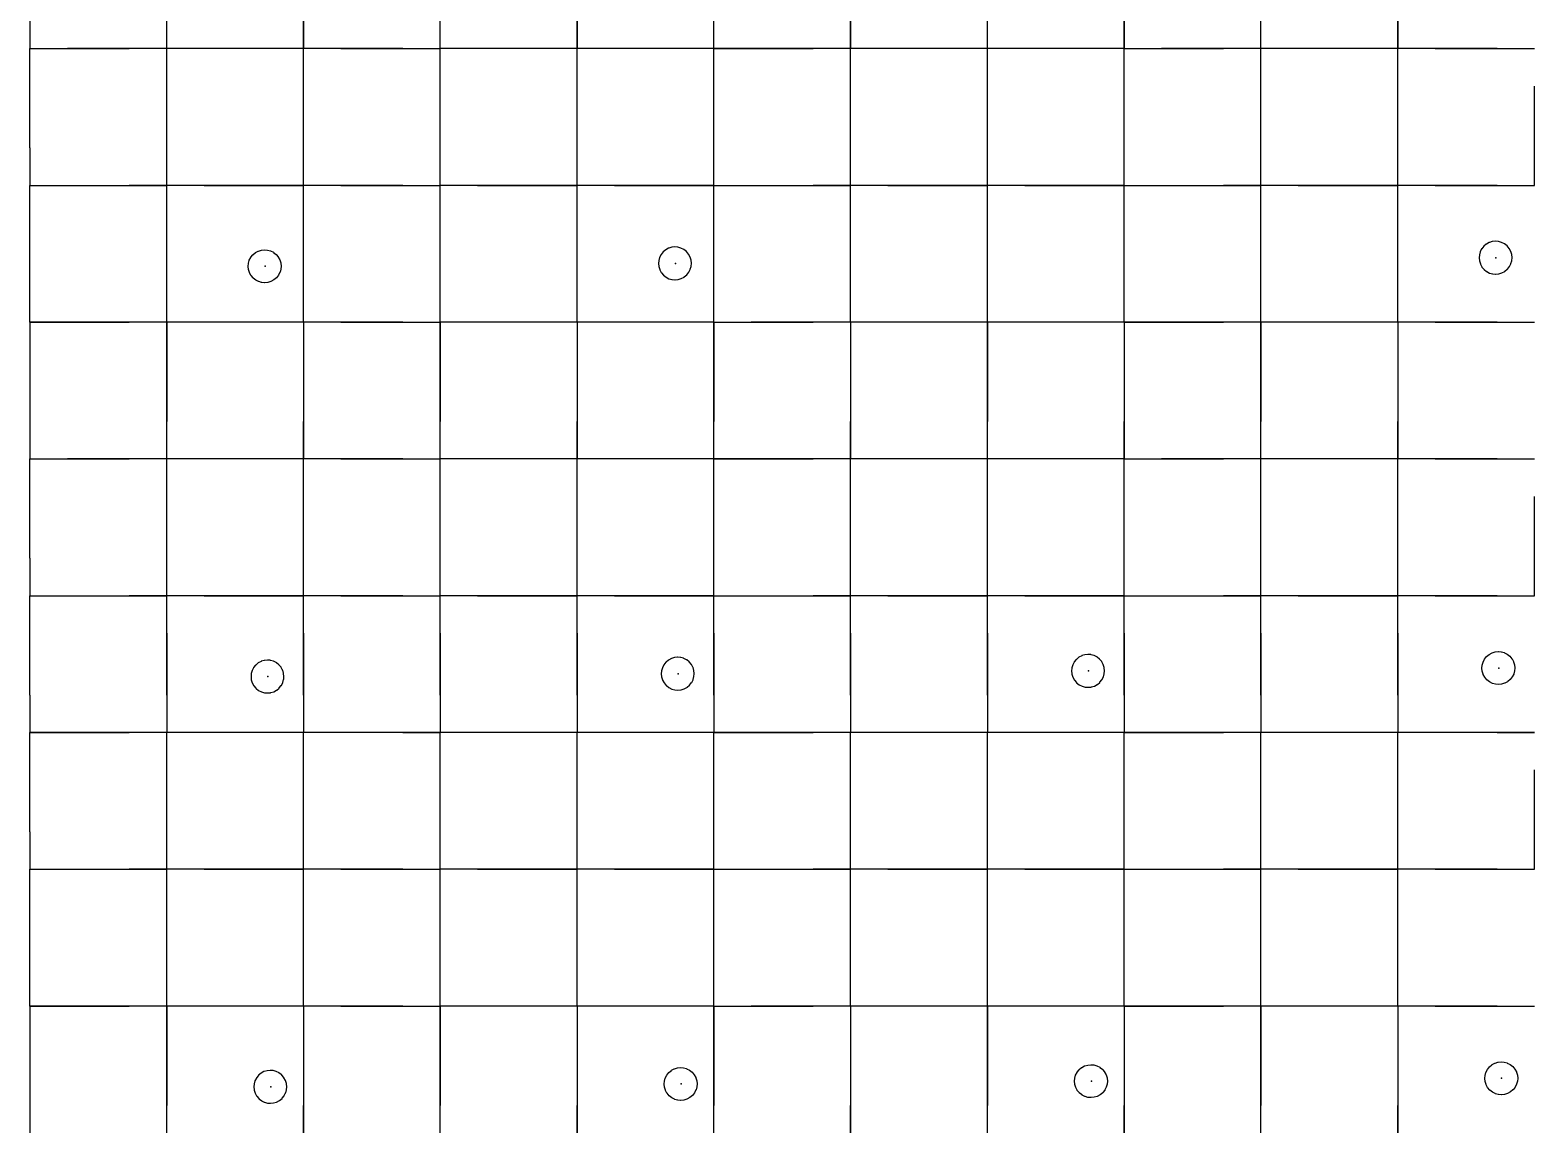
# Model space of a CAD drawing. Header units: metres. Extents: x 0 to 438, y -24 to 612.
# Drawn here: x 0 to 98.4, y 190.2 to 262.2 of the extents above; entities that cross this region are included whole.
import ezdxf

# ---------------------------------------------------------------- set-up
doc = ezdxf.new("R2010")
doc.units = ezdxf.units.M
doc.layers.add('LAYER_01_CUT', color=7, linetype='Continuous')
doc.layers.add('LAYER_04_GRID', color=7, linetype='Continuous')

msp = doc.modelspace()

# ---------------------------------------------------------------- linework, layer by layer
at = {"layer": 'LAYER_01_CUT'}
for points in [[(11.462, 261), (9, 261), (9, 267.538), (9, 270), (9, 276.538)], [(29.462, 261), (27, 261), (27, 267.538), (27, 270), (27, 276.538)], [(47.462, 261), (45, 261), (45, 267.538), (45, 270), (45, 276.538)], [(65.462, 261), (63, 261), (63, 267.538), (63, 270), (63, 276.538)], [(83.462, 261), (81, 261), (81, 267.538), (81, 270), (81, 276.538)], [(18, 267.538), (18, 261), (18, 263.462)], [(36, 267.538), (36, 261), (36, 263.462)], [(54, 267.538), (54, 261), (54, 263.462)], [(72, 267.538), (72, 261), (72, 263.462)], [(90, 267.538), (90, 261), (90, 263.462)], [(0, 263.462), (0, 261), (2.462, 261)], [(9, 261), (9, 263.462)], [(27, 261), (27, 263.462)], [(45, 261), (45, 263.462)], [(63, 261), (63, 263.462)], [(81, 261), (81, 263.462)], [(0, 254.462), (0, 261)], [(0, 261), (6.538, 261)], [(9, 261), (2.462, 261)], [(9, 261), (6.538, 261)], [(15.538, 261), (9, 261)], [(9, 258.538), (9, 261)], [(9, 254.462), (9, 261)], [(18, 261), (11.462, 261)], [(18, 261), (15.538, 261)], [(20.462, 261), (18, 261)], [(24.538, 261), (18, 261)], [(18, 258.538), (18, 261)], [(18, 254.462), (18, 261)], [(20.462, 261), (27, 261)], [(24.538, 261), (27, 261)], [(33.538, 261), (27, 261)], [(27, 258.538), (27, 261)], [(27, 254.462), (27, 261)], [(36, 261), (29.462, 261)], [(36, 261), (33.538, 261)], [(38.462, 261), (36, 261)], [(42.538, 261), (36, 261)], [(36, 258.538), (36, 261)], [(36, 254.462), (36, 261)], [(45, 261), (38.462, 261)], [(45, 261), (42.538, 261)], [(45, 258.538), (45, 261)], [(45, 254.462), (45, 261)], [(45, 261), (51.538, 261)], [(54, 261), (47.462, 261)], [(54, 261), (51.538, 261)], [(56.462, 261), (54, 261)], [(60.538, 261), (54, 261)], [(54, 258.538), (54, 261)], [(54, 254.462), (54, 261)], [(63, 261), (56.462, 261)], [(63, 261), (60.538, 261)], [(69.538, 261), (63, 261)], [(63, 258.538), (63, 261)], [(63, 254.462), (63, 261)], [(72, 261), (65.462, 261)], [(72, 261), (69.538, 261)], [(72, 258.538), (72, 261)], [(72, 254.462), (72, 261)], [(72, 261), (74.462, 261)], [(72, 261), (78.538, 261)], [(81, 261), (74.462, 261)], [(81, 261), (78.538, 261)], [(87.538, 261), (81, 261)], [(81, 258.538), (81, 261)], [(81, 254.462), (81, 261)], [(90, 261), (83.462, 261)], [(90, 261), (87.538, 261)], [(92.462, 261), (90, 261)], [(96.538, 261), (90, 261)], [(90, 258.538), (90, 261)], [(90, 254.462), (90, 261)], [(92.462, 261), (99, 261)], [(96.538, 261), (99, 261)], [(0, 254.462), (0, 252), (2.462, 252), (9, 252), (9, 258.538)], [(11.462, 252), (18, 252), (18, 258.538)], [(20.462, 252), (27, 252), (27, 258.538)], [(29.462, 252), (36, 252), (36, 258.538)], [(38.462, 252), (45, 252), (45, 258.538)], [(47.462, 252), (54, 252), (54, 258.538)], [(56.462, 252), (63, 252), (63, 258.538)], [(65.462, 252), (72, 252), (72, 258.538)], [(74.462, 252), (81, 252), (81, 258.538)], [(83.462, 252), (90, 252), (90, 258.538)], [(92.462, 252), (99, 252), (99, 258.538)], [(9, 252), (9, 254.462)], [(18, 252), (18, 254.462)], [(27, 252), (27, 254.462)], [(36, 252), (36, 254.462)], [(45, 252), (45, 254.462)], [(54, 252), (54, 254.462)], [(63, 252), (63, 254.462)], [(72, 252), (72, 254.462)], [(81, 252), (81, 254.462)], [(90, 252), (90, 254.462)], [(0, 245.462), (0, 252)], [(0, 252), (6.538, 252)], [(9, 252), (6.538, 252)], [(11.462, 252), (9, 252)], [(15.538, 252), (9, 252)], [(9, 249.538), (9, 252)], [(9, 245.462), (9, 252)], [(18, 252), (15.538, 252)], [(20.462, 252), (18, 252)], [(24.538, 252), (18, 252)], [(18, 249.538), (18, 252)], [(18, 245.462), (18, 252)], [(24.538, 252), (27, 252)], [(29.462, 252), (27, 252)], [(33.538, 252), (27, 252)], [(27, 249.538), (27, 252)], [(27, 245.462), (27, 252)], [(36, 252), (33.538, 252)], [(38.462, 252), (36, 252)], [(42.538, 252), (36, 252)], [(36, 249.538), (36, 252)], [(36, 245.462), (36, 252)], [(45, 252), (42.538, 252)], [(45, 249.538), (45, 252)], [(45, 245.462), (45, 252)], [(45, 252), (47.462, 252)], [(45, 252), (51.538, 252)], [(54, 252), (51.538, 252)], [(56.462, 252), (54, 252)], [(60.538, 252), (54, 252)], [(54, 249.538), (54, 252)], [(54, 245.462), (54, 252)], [(63, 252), (60.538, 252)], [(65.462, 252), (63, 252)], [(69.538, 252), (63, 252)], [(63, 249.538), (63, 252)], [(63, 245.462), (63, 252)], [(72, 252), (69.538, 252)], [(72, 249.538), (72, 252)], [(72, 245.462), (72, 252)], [(72, 252), (74.462, 252)], [(72, 252), (78.538, 252)], [(81, 252), (78.538, 252)], [(83.462, 252), (81, 252)], [(87.538, 252), (81, 252)], [(81, 249.538), (81, 252)], [(81, 245.462), (81, 252)], [(90, 252), (87.538, 252)], [(92.462, 252), (90, 252)], [(96.538, 252), (90, 252)], [(90, 249.538), (90, 252)], [(90, 245.462), (90, 252)], [(96.538, 252), (99, 252)], [(11.462, 234), (9, 234), (9, 240.538), (9, 243), (9, 249.538)], [(20.462, 243), (18, 243), (18, 249.538)], [(29.462, 234), (27, 234), (27, 240.538), (27, 243), (27, 249.538)], [(38.462, 243), (36, 243), (36, 249.538)], [(47.462, 234), (45, 234), (45, 240.538), (45, 243), (45, 249.538)], [(56.462, 243), (54, 243), (54, 249.538)], [(65.462, 234), (63, 234), (63, 240.538), (63, 243), (63, 249.538)], [(74.462, 243), (72, 243), (72, 249.538)], [(83.462, 234), (81, 234), (81, 240.538), (81, 243), (81, 249.538)], [(92.462, 243), (90, 243), (90, 249.538)], [(97.441, 247.659), (97.341, 247.843), (97.337, 247.851), (97.2, 248.013), (97.195, 248.02), (97.029, 248.15), (97.022, 248.156), (96.836, 248.249), (96.829, 248.252), (96.637, 248.305), (96.629, 248.308), (96.442, 248.323), (96.434, 248.324), (96.236, 248.303), (96.228, 248.302), (96.032, 248.242), (96.024, 248.24), (95.839, 248.139), (95.831, 248.135), (95.669, 247.999), (95.663, 247.993), (95.532, 247.827), (95.527, 247.82), (95.434, 247.635), (95.43, 247.627), (95.377, 247.436), (95.375, 247.428), (95.359, 247.241), (95.359, 247.233), (95.379, 247.034), (95.38, 247.026), (95.44, 246.83), (95.443, 246.822), (95.543, 246.638), (95.547, 246.63), (95.684, 246.468), (95.689, 246.461), (95.856, 246.331), (95.862, 246.325), (96.048, 246.232), (96.055, 246.229), (96.247, 246.176), (96.255, 246.173), (96.442, 246.158), (96.45, 246.157), (96.648, 246.178), (96.656, 246.179), (96.852, 246.239), (96.86, 246.241), (97.045, 246.341), (97.053, 246.346), (97.215, 246.482), (97.221, 246.488), (97.352, 246.654), (97.357, 246.661), (97.45, 246.846), (97.454, 246.854), (97.507, 247.045), (97.509, 247.053), (97.525, 247.24), (97.525, 247.248), (97.505, 247.446), (97.504, 247.455), (97.444, 247.651), (97.441, 247.659)], [(14.436, 247.076), (14.529, 247.261), (14.534, 247.268), (14.665, 247.434), (14.671, 247.439), (14.833, 247.576), (14.841, 247.58), (15.026, 247.68), (15.034, 247.683), (15.23, 247.743), (15.238, 247.744), (15.436, 247.764), (15.444, 247.764), (15.631, 247.748), (15.639, 247.746), (15.831, 247.693), (15.838, 247.689), (16.024, 247.596), (16.03, 247.591), (16.197, 247.46), (16.202, 247.454), (16.339, 247.292), (16.343, 247.284), (16.443, 247.1), (16.446, 247.091), (16.506, 246.895), (16.507, 246.887), (16.527, 246.689), (16.527, 246.681), (16.511, 246.494), (16.509, 246.486), (16.456, 246.294), (16.452, 246.287), (16.359, 246.102), (16.354, 246.095), (16.223, 245.928), (16.217, 245.923), (16.055, 245.786), (16.047, 245.782), (15.862, 245.682), (15.854, 245.679), (15.658, 245.619), (15.65, 245.618), (15.452, 245.598), (15.444, 245.598), (15.257, 245.614), (15.249, 245.616), (15.057, 245.669), (15.05, 245.673), (14.864, 245.766), (14.857, 245.771), (14.691, 245.902), (14.686, 245.909), (14.549, 246.07), (14.545, 246.078), (14.445, 246.263), (14.442, 246.271), (14.382, 246.467), (14.381, 246.475), (14.361, 246.674), (14.361, 246.681), (14.377, 246.868), (14.379, 246.876), (14.432, 247.068), (14.436, 247.076)], [(43.023, 247.783), (42.838, 247.876), (42.831, 247.879), (42.639, 247.932), (42.631, 247.935), (42.444, 247.95), (42.436, 247.951), (42.238, 247.93), (42.229, 247.93), (42.034, 247.869), (42.025, 247.867), (41.841, 247.767), (41.833, 247.762), (41.671, 247.626), (41.665, 247.62), (41.534, 247.454), (41.529, 247.447), (41.436, 247.262), (41.432, 247.254), (41.379, 247.063), (41.377, 247.055), (41.361, 246.868), (41.361, 246.86), (41.381, 246.662), (41.382, 246.653), (41.442, 246.457), (41.445, 246.449), (41.545, 246.265), (41.549, 246.257), (41.685, 246.095), (41.691, 246.088), (41.857, 245.958), (41.864, 245.952), (42.049, 245.86), (42.057, 245.856), (42.249, 245.803), (42.257, 245.8), (42.444, 245.785), (42.451, 245.784), (42.65, 245.805), (42.658, 245.806), (42.854, 245.866), (42.862, 245.868), (43.047, 245.969), (43.054, 245.973), (43.216, 246.109), (43.223, 246.115), (43.354, 246.281), (43.359, 246.288), (43.452, 246.473), (43.456, 246.481), (43.509, 246.672), (43.511, 246.68), (43.526, 246.867), (43.527, 246.875), (43.507, 247.074), (43.506, 247.082), (43.446, 247.278), (43.443, 247.286), (43.343, 247.471), (43.339, 247.478), (43.202, 247.64), (43.196, 247.647), (43.03, 247.777), (43.023, 247.783)], [(2.462, 243), (0, 243), (0, 245.462)], [(9, 243), (9, 245.462)], [(18, 243), (18, 245.462)], [(27, 243), (27, 245.462)], [(36, 243), (36, 245.462)], [(45, 243), (45, 245.462)], [(54, 243), (54, 245.462)], [(63, 243), (63, 245.462)], [(72, 243), (72, 245.462)], [(81, 243), (81, 245.462)], [(90, 243), (90, 245.462)], [(0, 243), (0, 236.462)], [(0, 243), (6.538, 243)], [(9, 243), (2.462, 243)], [(9, 243), (6.538, 243)], [(11.462, 243), (9, 243)], [(15.538, 243), (9, 243)], [(9, 243), (9, 236.462)], [(18, 243), (11.462, 243)], [(18, 243), (15.538, 243)], [(24.538, 243), (18, 243)], [(18, 243), (18, 240.538)], [(18, 243), (18, 236.462)], [(20.462, 243), (27, 243)], [(24.538, 243), (27, 243)], [(29.462, 243), (27, 243)], [(33.538, 243), (27, 243)], [(27, 243), (27, 236.462)], [(36, 243), (29.462, 243)], [(36, 243), (33.538, 243)], [(42.538, 243), (36, 243)], [(36, 243), (36, 240.538)], [(36, 243), (36, 236.462)], [(45, 243), (38.462, 243)], [(45, 243), (42.538, 243)], [(45, 243), (45, 236.462)], [(45, 243), (47.462, 243)], [(45, 243), (51.538, 243)], [(54, 243), (47.462, 243)], [(54, 243), (51.538, 243)], [(60.538, 243), (54, 243)], [(54, 243), (54, 240.538)], [(54, 243), (54, 236.462)], [(63, 243), (56.462, 243)], [(63, 243), (60.538, 243)], [(65.462, 243), (63, 243)], [(69.538, 243), (63, 243)], [(63, 243), (63, 236.462)], [(72, 243), (65.462, 243)], [(72, 243), (69.538, 243)], [(72, 243), (72, 240.538)], [(72, 243), (72, 236.462)], [(72, 243), (78.538, 243)], [(81, 243), (74.462, 243)], [(81, 243), (78.538, 243)], [(83.462, 243), (81, 243)], [(87.538, 243), (81, 243)], [(81, 243), (81, 236.462)], [(90, 243), (83.462, 243)], [(90, 243), (87.538, 243)], [(96.538, 243), (90, 243)], [(90, 243), (90, 240.538)], [(90, 243), (90, 236.462)], [(92.462, 243), (99, 243)], [(96.538, 243), (99, 243)], [(18, 240.538), (18, 234), (18, 236.462)], [(36, 240.538), (36, 234), (36, 236.462)], [(54, 240.538), (54, 234), (54, 236.462)], [(72, 240.538), (72, 234), (72, 236.462)], [(90, 240.538), (90, 234), (90, 236.462)], [(0, 236.462), (0, 234), (2.462, 234)], [(9, 234), (9, 236.462)], [(27, 234), (27, 236.462)], [(45, 234), (45, 236.462)], [(63, 234), (63, 236.462)], [(81, 234), (81, 236.462)], [(0, 227.462), (0, 234)], [(0, 234), (6.538, 234)], [(9, 234), (2.462, 234)], [(9, 234), (6.538, 234)], [(15.538, 234), (9, 234)], [(9, 231.538), (9, 234)], [(9, 227.462), (9, 234)], [(18, 234), (11.462, 234)], [(18, 234), (15.538, 234)], [(20.462, 234), (18, 234)], [(24.538, 234), (18, 234)], [(18, 231.538), (18, 234)], [(18, 227.462), (18, 234)], [(20.462, 234), (27, 234)], [(24.538, 234), (27, 234)], [(33.538, 234), (27, 234)], [(27, 231.538), (27, 234)], [(27, 227.462), (27, 234)], [(36, 234), (29.462, 234)], [(36, 234), (33.538, 234)], [(38.462, 234), (36, 234)], [(42.538, 234), (36, 234)], [(36, 231.538), (36, 234)], [(36, 227.462), (36, 234)], [(45, 234), (38.462, 234)], [(45, 234), (42.538, 234)], [(45, 231.538), (45, 234)], [(45, 227.462), (45, 234)], [(45, 234), (51.538, 234)], [(54, 234), (47.462, 234)], [(54, 234), (51.538, 234)], [(56.462, 234), (54, 234)], [(60.538, 234), (54, 234)], [(54, 231.538), (54, 234)], [(54, 227.462), (54, 234)], [(63, 234), (56.462, 234)], [(63, 234), (60.538, 234)], [(69.538, 234), (63, 234)], [(63, 231.538), (63, 234)], [(63, 227.462), (63, 234)], [(72, 234), (65.462, 234)], [(72, 234), (69.538, 234)], [(72, 231.538), (72, 234)], [(72, 227.462), (72, 234)], [(72, 234), (74.462, 234)], [(72, 234), (78.538, 234)], [(81, 234), (74.462, 234)], [(81, 234), (78.538, 234)], [(87.538, 234), (81, 234)], [(81, 231.538), (81, 234)], [(81, 227.462), (81, 234)], [(90, 234), (83.462, 234)], [(90, 234), (87.538, 234)], [(92.462, 234), (90, 234)], [(96.538, 234), (90, 234)], [(90, 231.538), (90, 234)], [(90, 227.462), (90, 234)], [(92.462, 234), (99, 234)], [(96.538, 234), (99, 234)], [(0, 227.462), (0, 225), (2.462, 225), (9, 225), (9, 231.538)], [(11.462, 225), (18, 225), (18, 231.538)], [(20.462, 225), (27, 225), (27, 231.538)], [(29.462, 225), (36, 225), (36, 231.538)], [(38.462, 225), (45, 225), (45, 231.538)], [(47.462, 225), (54, 225), (54, 231.538)], [(56.462, 225), (63, 225), (63, 231.538)], [(65.462, 225), (72, 225), (72, 231.538)], [(74.462, 225), (81, 225), (81, 231.538)], [(83.462, 225), (90, 225), (90, 231.538)], [(92.462, 225), (99, 225), (99, 231.538)], [(9, 225), (9, 227.462)], [(18, 225), (18, 227.462)], [(27, 225), (27, 227.462)], [(36, 225), (36, 227.462)], [(45, 225), (45, 227.462)], [(54, 225), (54, 227.462)], [(63, 225), (63, 227.462)], [(72, 225), (72, 227.462)], [(81, 225), (81, 227.462)], [(90, 225), (90, 227.462)], [(0, 218.462), (0, 225)], [(0, 225), (6.538, 225)], [(9, 225), (6.538, 225)], [(11.462, 225), (9, 225)], [(15.538, 225), (9, 225)], [(9, 222.538), (9, 225)], [(9, 218.462), (9, 225)], [(18, 225), (15.538, 225)], [(20.462, 225), (18, 225)], [(24.538, 225), (18, 225)], [(18, 222.538), (18, 225)], [(18, 218.462), (18, 225)], [(24.538, 225), (27, 225)], [(29.462, 225), (27, 225)], [(33.538, 225), (27, 225)], [(27, 222.538), (27, 225)], [(27, 218.462), (27, 225)], [(36, 225), (33.538, 225)], [(38.462, 225), (36, 225)], [(42.538, 225), (36, 225)], [(36, 222.538), (36, 225)], [(36, 218.462), (36, 225)], [(45, 225), (42.538, 225)], [(45, 222.538), (45, 225)], [(45, 218.462), (45, 225)], [(45, 225), (47.462, 225)], [(45, 225), (51.538, 225)], [(54, 225), (51.538, 225)], [(56.462, 225), (54, 225)], [(60.538, 225), (54, 225)], [(54, 222.538), (54, 225)], [(54, 218.462), (54, 225)], [(63, 225), (60.538, 225)], [(65.462, 225), (63, 225)], [(69.538, 225), (63, 225)], [(63, 222.538), (63, 225)], [(63, 218.462), (63, 225)], [(72, 225), (69.538, 225)], [(72, 222.538), (72, 225)], [(72, 218.462), (72, 225)], [(72, 225), (74.462, 225)], [(72, 225), (78.538, 225)], [(81, 225), (78.538, 225)], [(83.462, 225), (81, 225)], [(87.538, 225), (81, 225)], [(81, 222.538), (81, 225)], [(81, 218.462), (81, 225)], [(90, 225), (87.538, 225)], [(92.462, 225), (90, 225)], [(96.538, 225), (90, 225)], [(90, 222.538), (90, 225)], [(90, 218.462), (90, 225)], [(96.538, 225), (99, 225)], [(9, 222.538), (9, 216)], [(18, 222.538), (18, 216)], [(27, 222.538), (27, 216)], [(36, 222.538), (36, 216)], [(45, 222.538), (45, 216)], [(54, 222.538), (54, 216)], [(63, 222.538), (63, 216)], [(72, 222.538), (72, 216)], [(81, 222.538), (81, 216)], [(90, 222.538), (90, 216)], [(16.694, 219.888), (16.693, 219.896), (16.633, 220.092), (16.63, 220.1), (16.53, 220.285), (16.526, 220.292), (16.389, 220.454), (16.384, 220.461), (16.217, 220.592), (16.21, 220.597), (16.025, 220.69), (16.018, 220.694), (15.826, 220.747), (15.818, 220.749), (15.631, 220.764), (15.623, 220.765), (15.425, 220.745), (15.417, 220.744), (15.221, 220.683), (15.212, 220.681), (15.028, 220.581), (15.02, 220.577), (14.858, 220.44), (14.852, 220.434), (14.721, 220.268), (14.716, 220.261), (14.623, 220.076), (14.619, 220.069), (14.566, 219.877), (14.564, 219.869), (14.548, 219.682), (14.548, 219.674), (14.568, 219.476), (14.569, 219.467), (14.629, 219.271), (14.632, 219.263), (14.732, 219.079), (14.736, 219.071), (14.873, 218.909), (14.878, 218.902), (15.044, 218.772), (15.051, 218.766), (15.236, 218.674), (15.244, 218.67), (15.436, 218.617), (15.444, 218.615), (15.631, 218.599), (15.638, 218.598), (15.837, 218.619), (15.845, 218.62), (16.041, 218.68), (16.049, 218.683), (16.234, 218.783), (16.241, 218.787), (16.403, 218.923), (16.41, 218.929), (16.541, 219.095), (16.546, 219.102), (16.639, 219.287), (16.643, 219.295), (16.696, 219.487), (16.698, 219.495), (16.714, 219.681), (16.714, 219.689), (16.694, 219.888)], [(41.871, 219.096), (41.877, 219.089), (42.043, 218.958), (42.05, 218.953), (42.235, 218.86), (42.243, 218.856), (42.435, 218.803), (42.443, 218.801), (42.63, 218.786), (42.637, 218.785), (42.836, 218.805), (42.844, 218.806), (43.04, 218.866), (43.048, 218.869), (43.233, 218.969), (43.24, 218.973), (43.402, 219.11), (43.409, 219.116), (43.54, 219.282), (43.545, 219.289), (43.638, 219.474), (43.642, 219.481), (43.695, 219.673), (43.697, 219.681), (43.712, 219.868), (43.713, 219.876), (43.693, 220.074), (43.692, 220.082), (43.632, 220.279), (43.629, 220.287), (43.529, 220.471), (43.525, 220.479), (43.388, 220.641), (43.382, 220.647), (43.216, 220.778), (43.209, 220.784), (43.024, 220.876), (43.017, 220.88), (42.825, 220.933), (42.817, 220.935), (42.63, 220.951), (42.622, 220.952), (42.424, 220.931), (42.415, 220.93), (42.219, 220.87), (42.211, 220.867), (42.027, 220.767), (42.019, 220.763), (41.857, 220.627), (41.85, 220.621), (41.72, 220.455), (41.715, 220.448), (41.622, 220.263), (41.618, 220.255), (41.565, 220.063), (41.563, 220.055), (41.547, 219.868), (41.547, 219.861), (41.567, 219.662), (41.568, 219.654), (41.628, 219.458), (41.631, 219.45), (41.731, 219.265), (41.735, 219.258), (41.871, 219.096)], [(70.712, 220.062), (70.692, 220.261), (70.691, 220.269), (70.631, 220.465), (70.628, 220.473), (70.528, 220.658), (70.524, 220.665), (70.388, 220.827), (70.382, 220.834), (70.216, 220.965), (70.209, 220.97), (70.024, 221.063), (70.016, 221.067), (69.824, 221.12), (69.816, 221.122), (69.629, 221.137), (69.622, 221.138), (69.423, 221.117), (69.415, 221.117), (69.219, 221.056), (69.211, 221.054), (69.026, 220.954), (69.019, 220.949), (68.857, 220.813), (68.85, 220.807), (68.719, 220.641), (68.714, 220.634), (68.621, 220.449), (68.617, 220.441), (68.564, 220.25), (68.562, 220.242), (68.547, 220.055), (68.546, 220.047), (68.566, 219.849), (68.567, 219.84), (68.627, 219.644), (68.63, 219.636), (68.73, 219.452), (68.734, 219.444), (68.871, 219.282), (68.876, 219.275), (69.043, 219.145), (69.05, 219.139), (69.235, 219.047), (69.242, 219.043), (69.434, 218.99), (69.442, 218.988), (69.629, 218.972), (69.637, 218.971), (69.835, 218.992), (69.844, 218.993), (70.039, 219.053), (70.048, 219.055), (70.232, 219.156), (70.24, 219.16), (70.402, 219.296), (70.408, 219.302), (70.539, 219.468), (70.544, 219.475), (70.637, 219.66), (70.641, 219.668), (70.694, 219.859), (70.696, 219.867), (70.712, 220.054), (70.712, 220.062)], [(96.422, 221.304), (96.621, 221.324), (96.629, 221.324), (96.816, 221.308), (96.824, 221.306), (97.015, 221.253), (97.023, 221.249), (97.208, 221.156), (97.215, 221.151), (97.381, 221.02), (97.387, 221.014), (97.523, 220.852), (97.527, 220.844), (97.628, 220.66), (97.63, 220.651), (97.691, 220.455), (97.691, 220.447), (97.712, 220.249), (97.711, 220.241), (97.696, 220.054), (97.693, 220.046), (97.64, 219.854), (97.637, 219.847), (97.544, 219.662), (97.538, 219.655), (97.408, 219.488), (97.401, 219.483), (97.239, 219.346), (97.231, 219.342), (97.047, 219.242), (97.039, 219.239), (96.843, 219.179), (96.835, 219.178), (96.636, 219.158), (96.628, 219.158), (96.441, 219.174), (96.433, 219.176), (96.242, 219.229), (96.234, 219.233), (96.049, 219.326), (96.042, 219.331), (95.876, 219.462), (95.87, 219.469), (95.734, 219.63), (95.73, 219.638), (95.629, 219.823), (95.627, 219.831), (95.566, 220.027), (95.566, 220.035), (95.545, 220.234), (95.546, 220.241), (95.561, 220.428), (95.564, 220.436), (95.617, 220.628), (95.62, 220.636), (95.713, 220.821), (95.719, 220.828), (95.849, 220.994), (95.856, 220.999), (96.018, 221.136), (96.026, 221.14), (96.21, 221.24), (96.218, 221.243), (96.414, 221.303), (96.422, 221.304)], [(0, 218.462), (0, 216)], [(9, 218.462), (9, 216)], [(18, 218.462), (18, 216)], [(27, 218.462), (27, 216)], [(36, 218.462), (36, 216)], [(45, 218.462), (45, 216)], [(54, 218.462), (54, 216)], [(63, 218.462), (63, 216)], [(72, 218.462), (72, 216)], [(81, 218.462), (81, 216)], [(90, 218.462), (90, 216)], [(99, 216), (92.462, 216), (90, 216), (83.462, 216), (81, 216), (74.462, 216), (72, 216), (65.462, 216), (63, 216), (56.462, 216), (54, 216), (47.462, 216), (45, 216), (38.462, 216), (36, 216), (29.462, 216), (27, 216), (20.462, 216), (18, 216), (11.462, 216), (9, 216), (2.462, 216), (0, 216), (6.538, 216)], [(0, 209.462), (0, 216)], [(9, 216), (6.538, 216)], [(15.538, 216), (9, 216)], [(9, 213.538), (9, 216)], [(9, 209.462), (9, 216)], [(18, 216), (15.538, 216)], [(24.538, 216), (18, 216)], [(18, 213.538), (18, 216)], [(18, 209.462), (18, 216)], [(24.538, 216), (27, 216)], [(33.538, 216), (27, 216)], [(27, 213.538), (27, 216)], [(27, 209.462), (27, 216)], [(36, 216), (33.538, 216)], [(42.538, 216), (36, 216)], [(36, 213.538), (36, 216)], [(36, 209.462), (36, 216)], [(45, 216), (42.538, 216)], [(45, 213.538), (45, 216)], [(45, 209.462), (45, 216)], [(45, 216), (51.538, 216)], [(54, 216), (51.538, 216)], [(60.538, 216), (54, 216)], [(54, 213.538), (54, 216)], [(54, 209.462), (54, 216)], [(63, 216), (60.538, 216)], [(69.538, 216), (63, 216)], [(63, 213.538), (63, 216)], [(63, 209.462), (63, 216)], [(72, 216), (69.538, 216)], [(72, 213.538), (72, 216)], [(72, 209.462), (72, 216)], [(72, 216), (78.538, 216)], [(81, 216), (78.538, 216)], [(87.538, 216), (81, 216)], [(81, 213.538), (81, 216)], [(81, 209.462), (81, 216)], [(90, 216), (87.538, 216)], [(96.538, 216), (90, 216)], [(90, 213.538), (90, 216)], [(90, 209.462), (90, 216)], [(96.538, 216), (99, 216)], [(0, 209.462), (0, 207), (2.462, 207), (9, 207), (9, 213.538)], [(11.462, 207), (18, 207), (18, 213.538)], [(20.462, 207), (27, 207), (27, 213.538)], [(29.462, 207), (36, 207), (36, 213.538)], [(38.462, 207), (45, 207), (45, 213.538)], [(47.462, 207), (54, 207), (54, 213.538)], [(56.462, 207), (63, 207), (63, 213.538)], [(65.462, 207), (72, 207), (72, 213.538)], [(74.462, 207), (81, 207), (81, 213.538)], [(83.462, 207), (90, 207), (90, 213.538)], [(92.462, 207), (99, 207), (99, 213.538)], [(9, 207), (9, 209.462)], [(18, 207), (18, 209.462)], [(27, 207), (27, 209.462)], [(36, 207), (36, 209.462)], [(45, 207), (45, 209.462)], [(54, 207), (54, 209.462)], [(63, 207), (63, 209.462)], [(72, 207), (72, 209.462)], [(81, 207), (81, 209.462)], [(90, 207), (90, 209.462)], [(0, 200.462), (0, 207)], [(0, 207), (6.538, 207)], [(9, 207), (6.538, 207)], [(11.462, 207), (9, 207)], [(15.538, 207), (9, 207)], [(9, 204.538), (9, 207)], [(9, 200.462), (9, 207)], [(18, 207), (15.538, 207)], [(20.462, 207), (18, 207)], [(24.538, 207), (18, 207)], [(18, 204.538), (18, 207)], [(18, 200.462), (18, 207)], [(24.538, 207), (27, 207)], [(29.462, 207), (27, 207)], [(33.538, 207), (27, 207)], [(27, 204.538), (27, 207)], [(27, 200.462), (27, 207)], [(36, 207), (33.538, 207)], [(38.462, 207), (36, 207)], [(42.538, 207), (36, 207)], [(36, 204.538), (36, 207)], [(36, 200.462), (36, 207)], [(45, 207), (42.538, 207)], [(45, 204.538), (45, 207)], [(45, 200.462), (45, 207)], [(45, 207), (47.462, 207)], [(45, 207), (51.538, 207)], [(54, 207), (51.538, 207)], [(56.462, 207), (54, 207)], [(60.538, 207), (54, 207)], [(54, 204.538), (54, 207)], [(54, 200.462), (54, 207)], [(63, 207), (60.538, 207)], [(65.462, 207), (63, 207)], [(69.538, 207), (63, 207)], [(63, 204.538), (63, 207)], [(63, 200.462), (63, 207)], [(72, 207), (69.538, 207)], [(72, 204.538), (72, 207)], [(72, 200.462), (72, 207)], [(72, 207), (74.462, 207)], [(72, 207), (78.538, 207)], [(81, 207), (78.538, 207)], [(83.462, 207), (81, 207)], [(87.538, 207), (81, 207)], [(81, 204.538), (81, 207)], [(81, 200.462), (81, 207)], [(90, 207), (87.538, 207)], [(92.462, 207), (90, 207)], [(96.538, 207), (90, 207)], [(90, 204.538), (90, 207)], [(90, 200.462), (90, 207)], [(96.538, 207), (99, 207)], [(11.462, 189), (9, 189), (9, 195.538), (9, 198), (9, 204.538)], [(20.462, 198), (18, 198), (18, 204.538)], [(29.462, 189), (27, 189), (27, 195.538), (27, 198), (27, 204.538)], [(38.462, 198), (36, 198), (36, 204.538)], [(47.462, 189), (45, 189), (45, 195.538), (45, 198), (45, 204.538)], [(56.462, 198), (54, 198), (54, 204.538)], [(65.462, 189), (63, 189), (63, 195.538), (63, 198), (63, 204.538)], [(74.462, 198), (72, 198), (72, 204.538)], [(83.462, 189), (81, 189), (81, 195.538), (81, 198), (81, 204.538)], [(92.462, 198), (90, 198), (90, 204.538)], [(2.462, 198), (0, 198), (0, 200.462)], [(9, 198), (9, 200.462)], [(18, 198), (18, 200.462)], [(27, 198), (27, 200.462)], [(36, 198), (36, 200.462)], [(45, 198), (45, 200.462)], [(54, 198), (54, 200.462)], [(63, 198), (63, 200.462)], [(72, 198), (72, 200.462)], [(81, 198), (81, 200.462)], [(90, 198), (90, 200.462)], [(0, 198), (0, 191.462)], [(0, 198), (6.538, 198)], [(9, 198), (2.462, 198)], [(9, 198), (6.538, 198)], [(11.462, 198), (9, 198)], [(15.538, 198), (9, 198)], [(9, 198), (9, 191.462)], [(18, 198), (11.462, 198)], [(18, 198), (15.538, 198)], [(24.538, 198), (18, 198)], [(18, 198), (18, 195.538)], [(18, 198), (18, 191.462)], [(20.462, 198), (27, 198)], [(24.538, 198), (27, 198)], [(29.462, 198), (27, 198)], [(33.538, 198), (27, 198)], [(27, 198), (27, 191.462)], [(36, 198), (29.462, 198)], [(36, 198), (33.538, 198)], [(42.538, 198), (36, 198)], [(36, 198), (36, 195.538)], [(36, 198), (36, 191.462)], [(45, 198), (38.462, 198)], [(45, 198), (42.538, 198)], [(45, 198), (45, 191.462)], [(45, 198), (47.462, 198)], [(45, 198), (51.538, 198)], [(54, 198), (47.462, 198)], [(54, 198), (51.538, 198)], [(60.538, 198), (54, 198)], [(54, 198), (54, 195.538)], [(54, 198), (54, 191.462)], [(63, 198), (56.462, 198)], [(63, 198), (60.538, 198)], [(65.462, 198), (63, 198)], [(69.538, 198), (63, 198)], [(63, 198), (63, 191.462)], [(72, 198), (65.462, 198)], [(72, 198), (69.538, 198)], [(72, 198), (72, 195.538)], [(72, 198), (72, 191.462)], [(72, 198), (78.538, 198)], [(81, 198), (74.462, 198)], [(81, 198), (78.538, 198)], [(83.462, 198), (81, 198)], [(87.538, 198), (81, 198)], [(81, 198), (81, 191.462)], [(90, 198), (83.462, 198)], [(90, 198), (87.538, 198)], [(96.538, 198), (90, 198)], [(90, 198), (90, 195.538)], [(90, 198), (90, 191.462)], [(92.462, 198), (99, 198)], [(96.538, 198), (99, 198)], [(18, 195.538), (18, 189), (18, 191.462)], [(36, 195.538), (36, 189), (36, 191.462)], [(54, 195.538), (54, 189), (54, 191.462)], [(72, 195.538), (72, 189), (72, 191.462)], [(90, 195.538), (90, 189), (90, 191.462)], [(42.406, 193.871), (42.602, 193.931), (42.611, 193.932), (42.809, 193.952), (42.817, 193.952), (43.004, 193.936), (43.012, 193.934), (43.203, 193.881), (43.211, 193.877), (43.396, 193.784), (43.403, 193.779), (43.569, 193.648), (43.575, 193.641), (43.712, 193.479), (43.716, 193.472), (43.816, 193.287), (43.819, 193.279), (43.879, 193.083), (43.88, 193.075), (43.9, 192.876), (43.899, 192.869), (43.884, 192.682), (43.882, 192.674), (43.829, 192.482), (43.825, 192.474), (43.732, 192.289), (43.727, 192.282), (43.596, 192.116), (43.589, 192.111), (43.427, 191.974), (43.42, 191.97), (43.235, 191.87), (43.227, 191.867), (43.031, 191.807), (43.023, 191.806), (42.824, 191.786), (42.817, 191.786), (42.629, 191.802), (42.622, 191.804), (42.43, 191.857), (42.422, 191.861), (42.237, 191.953), (42.23, 191.959), (42.064, 192.09), (42.058, 192.096), (41.922, 192.258), (41.918, 192.266), (41.817, 192.45), (41.815, 192.458), (41.755, 192.655), (41.754, 192.663), (41.733, 192.861), (41.734, 192.869), (41.75, 193.056), (41.752, 193.064), (41.805, 193.256), (41.809, 193.263), (41.901, 193.448), (41.907, 193.455), (42.037, 193.621), (42.044, 193.627), (42.206, 193.764), (42.214, 193.768), (42.398, 193.868), (42.406, 193.871)], [(69.816, 194.138), (70.003, 194.122), (70.011, 194.12), (70.203, 194.067), (70.211, 194.063), (70.396, 193.971), (70.403, 193.965), (70.569, 193.835), (70.574, 193.828), (70.711, 193.666), (70.715, 193.658), (70.815, 193.474), (70.818, 193.466), (70.878, 193.27), (70.879, 193.261), (70.899, 193.063), (70.899, 193.055), (70.883, 192.868), (70.881, 192.86), (70.828, 192.669), (70.824, 192.661), (70.731, 192.476), (70.726, 192.469), (70.595, 192.303), (70.589, 192.297), (70.427, 192.16), (70.419, 192.156), (70.235, 192.056), (70.226, 192.054), (70.03, 191.993), (70.022, 191.992), (69.824, 191.972), (69.816, 191.973), (69.629, 191.988), (69.621, 191.99), (69.429, 192.043), (69.422, 192.047), (69.237, 192.14), (69.23, 192.145), (69.063, 192.276), (69.058, 192.283), (68.921, 192.445), (68.917, 192.452), (68.817, 192.637), (68.814, 192.645), (68.754, 192.841), (68.753, 192.849), (68.733, 193.048), (68.734, 193.056), (68.749, 193.242), (68.751, 193.25), (68.804, 193.442), (68.808, 193.45), (68.901, 193.635), (68.906, 193.642), (69.037, 193.808), (69.044, 193.814), (69.206, 193.95), (69.213, 193.954), (69.398, 194.055), (69.406, 194.057), (69.602, 194.117), (69.61, 194.118), (69.809, 194.139), (69.816, 194.138)], [(95.9, 193.821), (95.906, 193.828), (96.036, 193.994), (96.043, 194), (96.205, 194.137), (96.213, 194.141), (96.397, 194.241), (96.405, 194.243), (96.601, 194.304), (96.609, 194.305), (96.808, 194.325), (96.816, 194.324), (97.003, 194.309), (97.011, 194.307), (97.202, 194.254), (97.21, 194.25), (97.395, 194.157), (97.402, 194.152), (97.568, 194.021), (97.574, 194.014), (97.71, 193.852), (97.714, 193.845), (97.815, 193.66), (97.817, 193.652), (97.877, 193.456), (97.878, 193.448), (97.899, 193.249), (97.898, 193.241), (97.883, 193.055), (97.88, 193.047), (97.827, 192.855), (97.824, 192.847), (97.731, 192.662), (97.725, 192.655), (97.595, 192.489), (97.588, 192.483), (97.426, 192.347), (97.418, 192.343), (97.234, 192.243), (97.226, 192.24), (97.03, 192.18), (97.022, 192.179), (96.823, 192.158), (96.815, 192.159), (96.628, 192.175), (96.62, 192.177), (96.429, 192.23), (96.421, 192.234), (96.236, 192.326), (96.229, 192.332), (96.063, 192.463), (96.057, 192.469), (95.921, 192.631), (95.916, 192.639), (95.816, 192.823), (95.814, 192.831), (95.753, 193.027), (95.753, 193.036), (95.732, 193.234), (95.733, 193.242), (95.748, 193.429), (95.751, 193.437), (95.803, 193.629), (95.807, 193.636), (95.9, 193.821)], [(16.817, 193.101), (16.716, 193.285), (16.712, 193.293), (16.576, 193.455), (16.57, 193.462), (16.404, 193.592), (16.397, 193.598), (16.212, 193.69), (16.204, 193.694), (16.013, 193.747), (16.005, 193.749), (15.818, 193.765), (15.81, 193.766), (15.611, 193.745), (15.603, 193.744), (15.407, 193.684), (15.399, 193.682), (15.214, 193.581), (15.207, 193.577), (15.045, 193.441), (15.038, 193.435), (14.908, 193.269), (14.902, 193.262), (14.809, 193.077), (14.805, 193.069), (14.752, 192.878), (14.75, 192.87), (14.735, 192.683), (14.734, 192.675), (14.755, 192.476), (14.755, 192.468), (14.816, 192.272), (14.818, 192.264), (14.918, 192.079), (14.923, 192.072), (15.059, 191.91), (15.065, 191.903), (15.231, 191.772), (15.238, 191.767), (15.423, 191.674), (15.431, 191.67), (15.622, 191.618), (15.63, 191.615), (15.817, 191.6), (15.825, 191.599), (16.023, 191.62), (16.032, 191.62), (16.228, 191.681), (16.236, 191.683), (16.42, 191.783), (16.428, 191.788), (16.59, 191.924), (16.597, 191.93), (16.727, 192.096), (16.733, 192.103), (16.825, 192.288), (16.829, 192.296), (16.882, 192.487), (16.885, 192.495), (16.9, 192.682), (16.901, 192.69), (16.88, 192.888), (16.879, 192.897), (16.819, 193.093), (16.817, 193.101)], [(0, 191.462), (0, 189), (2.462, 189)], [(9, 189), (9, 191.462)], [(27, 189), (27, 191.462)], [(45, 189), (45, 191.462)], [(63, 189), (63, 191.462)], [(81, 189), (81, 191.462)]]:
    msp.add_lwpolyline(points, dxfattribs=at)
at = {"layer": 'LAYER_04_GRID'}
for p in [(96.469, 247.241), (15.471, 246.681), (42.471, 246.868), (15.658, 219.682), (42.657, 219.868), (69.656, 220.055), (96.655, 220.241), (69.843, 193.055), (96.842, 193.242), (15.844, 192.683), (42.844, 192.869)]:
    msp.add_point(p, dxfattribs=at)

doc.saveas('drawing.dxf')
